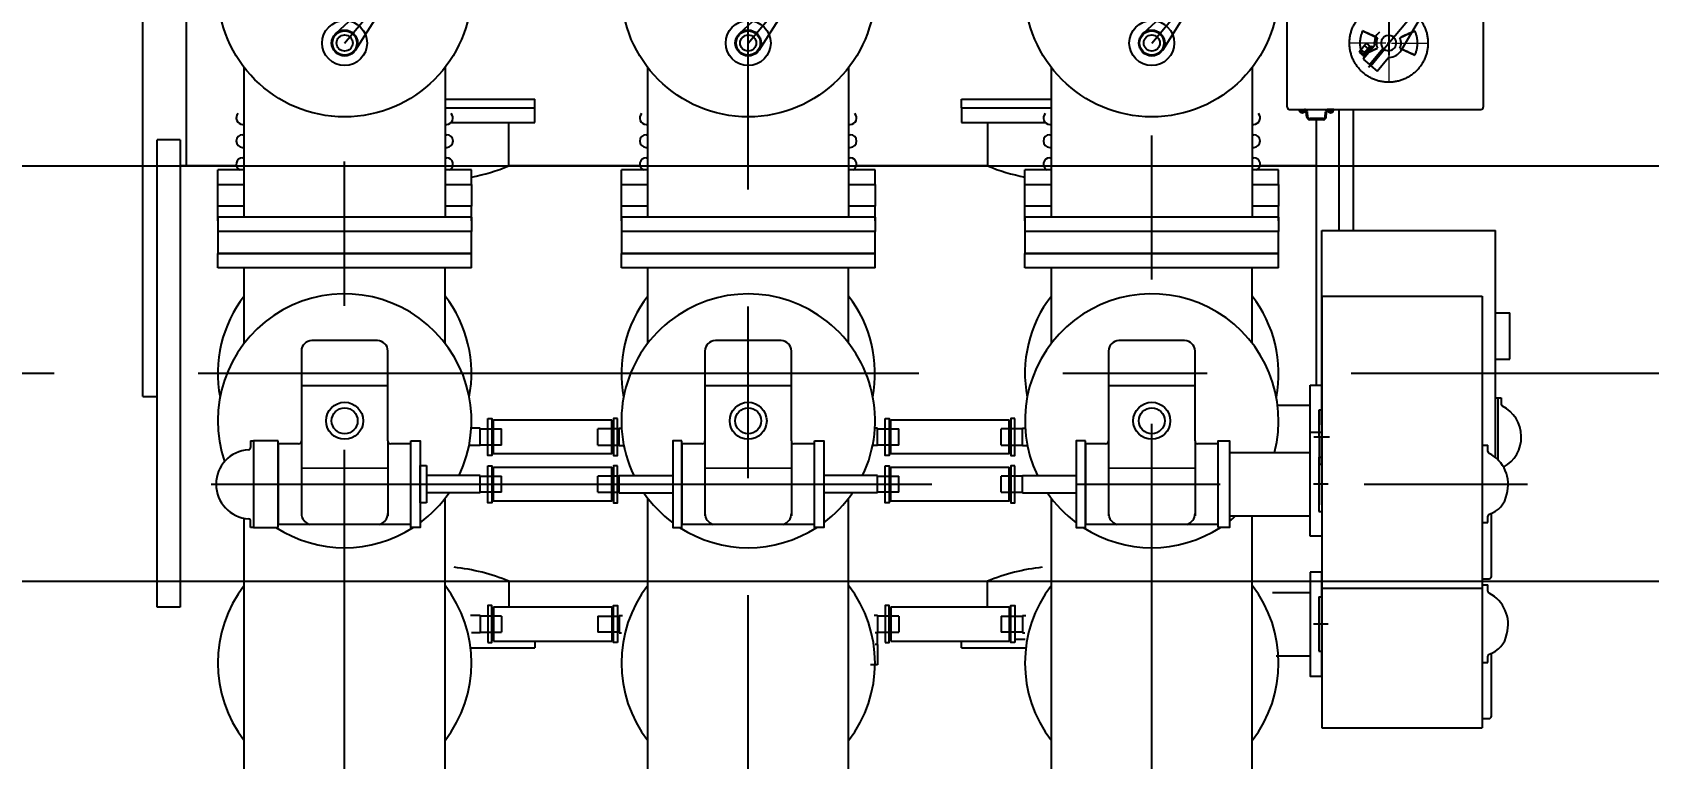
# Model space of a CAD drawing. Extents: x -61205 to 26665, y -81742 to 98141.
# Drawn here: x -12901 to -10097, y 64660 to 65919 of the extents above; entities that cross this region are included whole.
import ezdxf

# ---------------------------------------------------------------- set-up
doc = ezdxf.new("R2010")
doc.units = 0
doc.header["$LTSCALE"] = 1000
doc.header["$MEASUREMENT"] = 0
for name, pattern in [('AM_ISO02W050x2', [3.75, 3, -0.75]), ('CENTER2', [1.125, 0.75, -0.125, 0.125, -0.125]), ('F', [0.75, 0.5, -0.25]), ('G', [2, 1.25, -0.25, 0.25, -0.25])]:
    doc.linetypes.add(name, pattern=pattern)
doc.layers.get('0').update_dxf_attribs({"linetype": 'CONTINUOUS'})
doc.layers.get('DEFPOINTS').update_dxf_attribs({"linetype": 'CONTINUOUS'})
for name, color, linetype in [('01', 7, 'CONTINUOUS'), ('02', 1, 'CONTINUOUS'), ('04', 2, 'F'), ('05', 4, 'G'), ('09', 3, 'CONTINUOUS')]:
    doc.layers.add(name, color=color, linetype=linetype)
doc.layers.add('AM_0N', color=7, linetype='CONTINUOUS', lineweight=50)
doc.styles.add('intecad', font='geditxt.shx', dxfattribs={"width": 0.667, "bigfont": 'hzfs_1.shx'})
doc.dimstyles.new('INTE$0', dxfattribs={"dimscale": 100, "dimtxt": 3.5, "dimasz": 3, "dimexe": 2, "dimexo": 0, "dimgap": 1, "dimtad": 1, "dimdsep": 46, "dimtxsty": 'intecad', "dimcen": 0, "dimclrd": 7, "dimclre": 7, "dimclrt": 6, "dimadec": 0, "dimazin": 2, "dimtp": 0.1, "dimtm": 0.1, "dimtfac": 0.71, "dimtix": 1, "dimtmove": 0, "dimatfit": 3, "dimfxl": 1, "dimlwd": -1, "dimlwe": -1, "dimarcsym": 0})

# ---------------------------------------------------------------- blocks, each defined once
blk = doc.blocks.new('*D224')
at = {"layer": '09', "color": 7, "transparency": 16777216}
for p, q in [((-8659, 64784.4), (-8659, 62629.4)), ((-11659, 63586.4), (-11659, 62629.4)), ((-11359, 62829.4), (-8959, 62829.4))]:
    blk.add_line(p, q, dxfattribs=at)
for points in [[(-11359, 62879.4), (-11359, 62779.4), (-11659, 62829.4)], [(-8959, 62879.4), (-8959, 62779.4), (-8659, 62829.4)]]:
    blk.add_solid(points, dxfattribs=at)
at = {"layer": 'DEFPOINTS', "color": 0, "transparency": 16777216}
for p in [(-8659, 64784.4, 0), (-11659, 63586.4, 0), (-8659, 62829.4)]:
    blk.add_point(p, dxfattribs=at)
at = {"layer": '09', "color": 6, "transparency": 16777216, "insert": (-10159, 63104.4), "char_height": 350, "attachment_point": 5, "style": 'intecad'}
blk.add_mtext('3000', dxfattribs=at)
blk = doc.blocks.new('户内高位接地开关俯视图')
at = {"layer": '01'}
for p, q in [((-1000, 480), (-1000, 920)), ((-975, 920), (-1000, 920)), ((-975, 480), (-975, 920)), ((-25, 920), (0, 920)), ((-25, 480), (-25, 920)), ((0, 480), (0, 920)), ((-975, 874.2), (-458.9, 874.2)), ((-155.6, 874.2), (-25, 874.2)), ((-475, 858), (-475, 863)), ((-475, 863), (-463.9, 863)), ((-325, 858), (-475, 858)), ((-475, 858), (-475, 815)), ((-325, 858), (-475, 858)), ((-325, 863), (-336.1, 863)), ((-325, 863), (-325, 858)), ((-325, 815), (-325, 858)), ((-475, 815), (-325, 815)), ((-330, 815), (-470, 815)), ((-470, 585), (-470, 815)), ((-330, 780), (-330, 815)), ((-400, 775), (-455, 775)), ((-325.4, 775), (-400, 775)), ((-371.8, 775), (-372, 625)), ((-169, 775), (-325, 775)), ((-229, 775), (-229, 625)), ((-151, 643), (-151, 757)), ((-400, 625), (-455, 625)), ((-325.4, 625), (-400, 625)), ((-330, 585), (-330, 620)), ((-325, 625), (-169, 625)), ((-474.5, 585), (-330, 585)), ((-432.5, 558), (-432.5, 569)), ((-432.5, 569), (-367.5, 569)), ((-367.5, 569), (-367.5, 558)), ((-367.5, 558), (-432.5, 558)), ((-415, 465), (-415, 558)), ((-385, 465), (-385, 558)), ((-975, 525.8), (-424.4, 525.8)), ((-155.6, 525.8), (-25, 525.8)), ((-975, 480), (-1000, 480)), ((-25, 480), (0, 480)), ((-415, 465), (-385, 465)), ((-414, 465), (-386, 465)), ((-414, 428), (-414, 465)), ((-386, 465), (-386, 428)), ((-429.5, 441.5), (-370.5, 441.5)), ((-429.5, 236.5), (-429.5, 441.5)), ((-428.5, 444.5), (-428.5, 441.5)), ((-414, 428), (-386, 428)), ((-371.5, 441.5), (-371.5, 444.5)), ((-370.5, 441.5), (-370.5, 236.5)), ((-414, 261), (-386, 261)), ((-414, 261), (-414, 224)), ((-386, 224), (-386, 261)), ((-429.5, 236.5), (-370.5, 236.5)), ((-428.5, 233.5), (-428.5, 236.5)), ((-371.5, 236.5), (-371.5, 233.5)), ((-975, 220), (-1000, 220)), ((-1000, -220), (-1000, 220)), ((-975, -220), (-975, 220)), ((-415, 224), (-385, 224)), ((-415, 224), (-415, 131)), ((-414, 224), (-386, 224)), ((-385, 224), (-385, 131)), ((-25, 220), (0, 220)), ((-25, -220), (-25, 220)), ((0, -220), (0, 220)), ((-975, 174.2), (-424.4, 174.2)), ((-155.6, 174.2), (-25, 174.2)), ((-470, -115), (-470, 115)), ((-330, 115), (-470, 115)), ((-330, 80), (-330, 115)), ((-400, 75), (-455, 75)), ((-325.4, 75), (-400, 75)), ((-371.8, 75), (-372, -75)), ((-169, 75), (-325, 75)), ((-229, 75), (-229, -75)), ((-151, -57), (-151, 57)), ((-400, -75), (-455, -75)), ((-325.4, -75), (-400, -75)), ((-330, -115), (-330, -80)), ((-325, -75), (-169, -75)), ((-474.5, -115), (-330, -115)), ((-415, -224), (-415, -131)), ((-385, -224), (-385, -131)), ((-975, -174.2), (-424.4, -174.2)), ((-155.6, -174.2), (-25, -174.2)), ((-975, -220), (-1000, -220)), ((-415, -224), (-385, -224)), ((-414, -261), (-414, -224)), ((-414, -224), (-386, -224)), ((-386, -224), (-386, -261)), ((-25, -220), (0, -220)), ((-429.5, -247.5), (-370.5, -247.5)), ((-429.5, -452.5), (-429.5, -247.5)), ((-428.5, -244.5), (-428.5, -247.5)), ((-371.5, -247.5), (-371.5, -244.5)), ((-370.5, -247.5), (-370.5, -452.5)), ((-414, -261), (-386, -261)), ((-414, -439), (-414, -476)), ((-414, -439), (-386, -439)), ((-386, -476), (-386, -439)), ((-429.5, -452.5), (-370.5, -452.5)), ((-428.5, -455.5), (-428.5, -452.5)), ((-415, -476), (-415, -569)), ((-415, -476), (-385, -476)), ((-414, -476), (-386, -476)), ((-385, -476), (-385, -569)), ((-371.5, -452.5), (-371.5, -455.5)), ((-1000, -920), (-1000, -480)), ((-975, -480), (-1000, -480)), ((-975, -920), (-975, -480)), ((-25, -920), (-25, -480)), ((-25, -480), (0, -480)), ((0, -920), (0, -480)), ((-975, -525.8), (-424.4, -525.8)), ((-155.6, -525.8), (-25, -525.8)), ((-330, -585), (-470, -585)), ((-470, -815), (-470, -585)), ((-330, -620), (-330, -585)), ((-400, -625), (-455, -625)), ((-325.4, -625), (-400, -625)), ((-371.8, -625), (-372, -775)), ((-169, -625), (-325, -625)), ((-229, -625), (-229, -775)), ((-151, -757), (-151, -643)), ((-400, -775), (-455, -775)), ((-325.4, -775), (-400, -775)), ((-330, -815), (-330, -780)), ((-325, -775), (-169, -775)), ((-474.5, -815), (-330, -815)), ((-455, -835), (-455, -975)), ((-345, -835), (-345, -975)), ((-975, -874.2), (-455, -874.2)), ((-155.6, -874.2), (-25, -874.2)), ((-975, -920), (-1000, -920)), ((-25, -920), (0, -920)), ((-74.1, -1273), (-580.1, -1273)), ((-556.9, -1273), (-563.9, -1273)), ((-563.9, -1273), (-563.9, -1285)), ((-563.9, -1273), (-563.9, -1285)), ((-559.9, -1289), (-450.7, -1289)), ((-480.4, -1273), (-556.9, -1273)), ((-466.5, -1273.1), (-466.5, -1283.1)), ((-466.5, -1283.1), (-455.6, -1283.1)), ((-343, -1283.1), (-332.1, -1283.1)), ((-332.1, -1273.1), (-332.1, -1283.1))]:
    blk.add_line(p, q, dxfattribs=at)
at = {"layer": '01', "ltscale": 10}
for p, q in [((-580.1, -995), (-580.1, -1273)), ((-74.1, -995), (-580.1, -995)), ((-353.1, -990), (-447.1, -990)), ((-447.1, -990), (-447.1, -995)), ((-353.1, -990), (-353.1, -995)), ((-74.1, -995), (-74.1, -1273)), ((-74.1, -995), (-74.1, -1273))]:
    blk.add_line(p, q, dxfattribs=at)
at = {"layer": '01'}
for points in [[(-325, 585), (-325, 569), (-475, 569), (-475, 585)], [(-368, 451.5), (-368, 444.5), (-432, 444.5), (-432, 451.5)], [(-368, 226.5), (-368, 233.5), (-432, 233.5), (-432, 226.5)], [(-325, 115), (-325, 131), (-475, 131), (-475, 115)], [(-325, -115), (-325, -131), (-475, -131), (-475, -115)], [(-368, -237.5), (-368, -244.5), (-432, -244.5), (-432, -237.5)], [(-368, -462.5), (-368, -455.5), (-432, -455.5), (-432, -462.5)], [(-325, -585), (-325, -569), (-475, -569), (-475, -585)], [(-475, -815), (-325, -815), (-325, -835), (-475, -835)], [(-490, -975), (-310, -975), (-310, -995), (-490, -995)]]:
    blk.add_lwpolyline(points, close=True, dxfattribs=at)
for centre, radius in [((-290, 700), 32.1), ((-290, 700), 22.5), ((-290, 0), 32.1), ((-290, 0), 22.5), ((-290, -700), 32.1), ((-290, -700), 22.5)]:
    blk.add_circle(centre, radius, dxfattribs=at)
for centre, radius, start, end in [((-710, 700), 220, 52.3557, 127.6443), ((-400, 863), 60, 3.5833, 176.4167), ((-290, 700), 220, 244.417, 108.7437), ((-463.9, 867), 4, 270, 356.4167), ((-336.1, 867), 4, 183.5833, 270), ((-290, 700), 220, 147.2362, 212.7638), ((-450.5, 755), 20, 90, 163.8726), ((-325, 780), 5, 180, 270), ((-169, 757), 18, 0, 90), ((-450.5, 645), 20, 196.1274, 270), ((-325, 620), 5, 90, 180), ((-169, 643), 18, 270, 0), ((-290, 700), 220, 216.545, 235.3765), ((-710, 700), 220, 232.3557, 307.6443), ((-710, 0), 220, 52.3557, 127.6443), ((-290, 0), 220, 244.417, 115.583), ((-290, 0), 220, 124.6235, 143.455), ((-290, 0), 220, 147.2362, 212.7638), ((-450.5, 55), 20, 90, 163.8726), ((-325, 80), 5, 180, 270), ((-169, 57), 18, 0, 90), ((-450.5, -55), 20, 196.1274, 270), ((-325, -80), 5, 90, 180), ((-169, -57), 18, 270, 0), ((-290, 0), 220, 216.545, 235.3765), ((-710, 0), 220, 232.3557, 307.6443), ((-710, -700), 220, 52.3557, 127.6443), ((-290, -700), 220, 255.5225, 115.583), ((-290, -700), 220, 124.6235, 143.455), ((-290, -700), 220, 147.2362, 212.7638), ((-450.5, -645), 20, 90, 163.8726), ((-325, -620), 5, 180, 270), ((-169, -643), 18, 0, 90), ((-450.5, -755), 20, 196.1274, 270), ((-325, -780), 5, 90, 180), ((-169, -757), 18, 270, 0), ((-290, -700), 220, 217.8529, 221.4096), ((-710, -700), 220, 232.3557, 307.6443), ((-559.9, -1285), 4, 180, 270), ((-455.6, -1287.1), 4, 26.9444, 90), ((-410.8, -1273.1), 43, 196.4381, 261.6634), ((-400.1, -1258.1), 60, 253.5961, 333.0556), ((-343, -1287.1), 4, 90, 153.0556)]:
    blk.add_arc(centre, radius, start, end, dxfattribs=at)
at = {"layer": '05'}
blk.add_line((-400, 931.4), (-400, -1351.5), dxfattribs=at)
at = {"layer": '05', "linetype": 'CENTER2', "lineweight": -3}
blk.add_line((-400.1, -1006), (-400.1, -980.5), dxfattribs=at)
at = {"layer": 'DEFPOINTS', "linetype": 'ByBlock'}
for p in [(-347, 585), (-347, 585), (-347, -115), (-347, -115), (-347, -815), (-347, -815)]:
    blk.add_point(p, dxfattribs=at)
blk = doc.blocks.new('隔离接地组合式俯视图')
at = {"color": 0, "linetype": 'Continuous', "lineweight": 0}
for q in [(-1087.5, -1111), (-1085, -1108.5), (-1085, -1113.5), (-1082.5, -1111)]:
    blk.add_line((-1085, -1111), q, dxfattribs=at)
at = {"layer": '01'}
for p, q in [((-1450, 920), (-1450, 480)), ((-1412, 920), (-1450, 920)), ((-1387, 920), (-1412, 920)), ((-1412, 480), (-1412, 920)), ((-1387, 480), (-1387, 920)), ((-1387, 874.2), (-1127.4, 874.2)), ((-1021.4, 664.1), (-1068.4, 715.2)), ((-1097.1, 681), (-1038.7, 643.6)), ((-1127.4, 525.8), (-1387, 525.8)), ((-1450, 480), (-1412, 480)), ((-1387, 480), (-1412, 480)), ((-1412, 220), (-1450, 220)), ((-1450, 220), (-1450, -220)), ((-1412, -220), (-1412, 220)), ((-1387, 220), (-1412, 220)), ((-1387, -220), (-1387, 220)), ((-1387, 174.2), (-1127.4, 174.2)), ((-1021.4, -35.9), (-1068.4, 15.2)), ((-1097.1, -19), (-1038.7, -56.4)), ((-1127.4, -174.2), (-1387, -174.2)), ((-1450, -220), (-1412, -220)), ((-1387, -220), (-1412, -220)), ((-1412, -480), (-1450, -480)), ((-1450, -480), (-1450, -920)), ((-1387, -480), (-1412, -480)), ((-1412, -920), (-1412, -480)), ((-1387, -920), (-1387, -480)), ((-1387, -525.8), (-1127.4, -525.8)), ((-1021.4, -735.9), (-1068.4, -684.8)), ((-1097.1, -719), (-1038.7, -756.4)), ((-1127.4, -874.2), (-1387, -874.2)), ((-1450, -920), (-1412, -920)), ((-1387, -920), (-1412, -920)), ((-1200, -939), (-1200, -1271)), ((-1196, -935), (-752, -935)), ((-1218, -997.6), (-1218, -973.9)), ((-1216, -997.6), (-1216, -973.9)), ((-1213.4, -968.9), (-1204.7, -968.1)), ((-1213.2, -970.9), (-1204.6, -970.1)), ((-1204.5, -956.7), (-1202.8, -956.7)), ((-1204.5, -964.7), (-1202.8, -964.7)), ((-1202.8, -956.2), (-1202, -956.2)), ((-1202.8, -965.2), (-1202.8, -956.2)), ((-1202, -965.2), (-1202.8, -965.2)), ((-1202, -955.7), (-1200, -955.7)), ((-1202, -955.7), (-1202, -965.1)), ((-1202, -955.7), (-1202, -965.1)), ((-1202, -962.7), (-1202, -965.2)), ((-1200, -955.7), (-1200, -965.1)), ((-1213.4, -1002.6), (-1204.7, -1003.3)), ((-1213.2, -1000.6), (-1204.6, -1001.3)), ((-1204.5, -1006.7), (-1202.8, -1006.7)), ((-1202, -1006.2), (-1202.8, -1006.2)), ((-1202.8, -1006.2), (-1202.8, -1015.2)), ((-1202, -1008.7), (-1202, -1006.2)), ((-1202, -1015.7), (-1202, -1006.3)), ((-1200, -1015.7), (-1200, -1006.3)), ((-1204.5, -1014.7), (-1202.8, -1014.7)), ((-1202.8, -1015.2), (-1202, -1015.2)), ((-1202, -1015.7), (-1200, -1015.7)), ((-1100.7, -1059.8), (-1107.6, -1067.9)), ((-1096.5, -1063.3), (-1101.3, -1069.1)), ((-1085.4, -1072.6), (-1100.7, -1059.8)), ((-1124.3, -1080), (-1133.6, -1091.1)), ((-1133.6, -1091.1), (-1110.9, -1110.2)), ((-1124.3, -1080), (-1095.9, -1103.8)), ((-1113, -1066.6), (-1122.3, -1077.7)), ((-1122.3, -1077.7), (-1094, -1101.5)), ((-1090.3, -1085.7), (-1113, -1066.6)), ((-1109.1, -1066.6), (-1110.7, -1068.5)), ((-1090.7, -1082), (-1109.1, -1066.6)), ((-1105.6, -1065.5), (-1090.3, -1078.4)), ((-1089.8, -1069), (-1094.6, -1074.7)), ((-1092.3, -1080.8), (-1085.4, -1072.6)), ((-1092.3, -1084), (-1090.7, -1082)), ((-1097.7, -1132.5), (-1038.2, -1167.6)), ((-752, -1275), (-1196, -1275))]:
    blk.add_line(p, q, dxfattribs=at)
for centre, radius in [((-993, 700), 220), ((-1085, 700), 39), ((-1085, 700), 21), ((-1085, 700), 14), ((-993, 0), 220), ((-1085, 0), 39), ((-1085, 0), 21), ((-1085, 0), 14), ((-993, -700), 220), ((-1085, -700), 39), ((-1085, -700), 21), ((-1085, -700), 14), ((-1075.8, -1118.7), 0.262)]:
    blk.add_circle(centre, radius, dxfattribs=at)
for centre, radius, start, end in [((-1196, -939), 4, 90, 180), ((-1213, -973.9), 5, 95, 180), ((-1213, -973.9), 3, 95, 180), ((-1199.4, -960.7), 6.5, 142.456, 217.544), ((-1205, -965.1), 3, 275, 0), ((-1205, -965.1), 5, 275, 0), ((-1204.5, -956.8), 0.1, 90.001, 142.456), ((-1204.5, -964.6), 0.1, 217.544, 269.999), ((-1213, -997.6), 5, 180, 265), ((-1213, -997.6), 3, 180, 265), ((-1199.4, -1010.7), 6.5, 142.456, 217.544), ((-1205, -1006.3), 3, 0, 85), ((-1205, -1006.3), 5, 0, 85), ((-1204.5, -1006.8), 0.1, 90.001, 142.456), ((-1204.5, -1014.6), 0.1, 217.544, 269.999), ((-1088.7, -1083.7), 2.5, 230, 277.7221), ((-1085, -1111), 25, 40.5443, 97.7221), ((-1112.5, -1112.1), 2.5, 2.2779, 50), ((-1112.5, -1112.1), 2.5, 2.2779, 50), ((-1085, -1111), 25, 182.2779, 239.4557), ((-1085, -1111), 13.1, 146.5349, 315.6972), ((-1085, -1111), 13.1, 4.7479, 133.3407), ((-1085, -1111), 13.1, 324.7365, 4.7479), ((-1085, -1111.4), 14.2, 319.8742, 323.3259), ((-1196, -1271), 4, 180, 270)]:
    blk.add_arc(centre, radius, start, end, dxfattribs=at)
for points, knots in [([(-1075.7, -1120.1), (-1075.4, -1120.3), (-1075, -1120.5), (-1074.4, -1120.6), (-1074.1, -1120.6)], [0.380817, 0.380817, 0.380817, 0.380817, 1.154568, 2.046757, 2.046757, 2.046757, 2.046757]), ([(-1074.3, -1118.5), (-1074.2, -1118.7), (-1073.8, -1119.1), (-1073.7, -1119.6), (-1073.6, -1119.9)], [0.432989, 0.432989, 0.432989, 0.432989, 1.154568, 2.046757, 2.046757, 2.046757, 2.046757])]:
    blk.add_open_spline(points, degree=3, knots=knots, dxfattribs=at)
at = {"layer": '02'}
for p, q in [((-1122.2, -1077.8), (-1122.2, -1077.6)), ((-1118.9, -1084.5), (-1118.9, -1084.5))]:
    blk.add_line(p, q, dxfattribs=at)
for centre in [(-1085, 700), (-1085, 0), (-1085, -700)]:
    blk.add_circle(centre, 22.5, dxfattribs=at)
at = {"layer": '04', "linetype": 'AM_ISO02W050x2'}
for p, q in [((-1205.9, -960.2), (-1204, -960.2)), ((-1205.9, -961.2), (-1204, -961.2)), ((-1205.5, -958.5), (-1203.5, -960.7)), ((-1205.5, -962.9), (-1203.5, -960.7)), ((-1204, -961.2), (-1204, -960.2)), ((-1205.5, -1008.5), (-1203.5, -1010.7)), ((-1205.9, -1010.2), (-1204, -1010.2)), ((-1205.9, -1011.2), (-1204, -1011.2)), ((-1205.5, -1012.9), (-1203.5, -1010.7)), ((-1204, -1010.2), (-1204, -1011.2))]:
    blk.add_line(p, q, dxfattribs=at)
at = {"layer": '04'}
for p, q in [((-1106.1, -1065.7), (-1094.1, -1091.5)), ((-1063.9, -1065.7), (-1075.9, -1091.5)), ((-1094.1, -1130.5), (-1106.1, -1156.3)), ((-1075.9, -1130.5), (-1063.9, -1156.3))]:
    blk.add_line(p, q, dxfattribs=at)
at = {"layer": '04', "flags": 128}
for points in [[(-1095.1, -1089.2), (-1096.8, -1085.7), (-1098.3, -1082.3), (-1099.9, -1079.1), (-1101.3, -1076), (-1102.6, -1073.1), (-1103.9, -1070.4), (-1105.1, -1067.9), (-1106.1, -1065.7)], [(-1074.9, -1089.2), (-1073.2, -1085.7), (-1071.6, -1082.3), (-1070.1, -1079.1), (-1068.7, -1076), (-1067.3, -1073.1), (-1066.1, -1070.4), (-1064.9, -1067.9), (-1063.9, -1065.7)], [(-1106.1, -1156.3), (-1105.1, -1154), (-1103.9, -1151.5), (-1102.6, -1148.8), (-1101.3, -1145.9), (-1099.9, -1142.8), (-1098.3, -1139.6), (-1096.8, -1136.2), (-1095.1, -1132.7)], [(-1063.9, -1156.3), (-1064.9, -1154), (-1066.1, -1151.5), (-1067.3, -1148.8), (-1068.7, -1145.9), (-1070.1, -1142.8), (-1071.6, -1139.6), (-1073.2, -1136.2), (-1074.9, -1132.7)]]:
    blk.add_lwpolyline(points, dxfattribs=at)
at = {"layer": '04'}
blk.add_circle((-1085, -1111), 68, dxfattribs=at)
for radius, start, end in [(50, 65, 115), (21.5, 65, 115), (21.5, 245, 295), (50, 245, 295)]:
    blk.add_arc((-1085, -1111), radius, start, end, dxfattribs=at)
at = {"layer": '05'}
for p, q in [((-1085, 700), (-975.4, 608)), ((-1085, 0), (-975.4, -92)), ((-1085, -700), (-975.4, -792)), ((-1085, -1111), (-1085, -1111))]:
    blk.add_line(p, q, dxfattribs=at)
at = {"layer": '05', "linetype": 'Continuous', "lineweight": 0}
for p, q in [((-1085, -1106), (-1085, -1043)), ((-1090, -1111), (-1153, -1111)), ((-1085, -1116), (-1085, -1179)), ((-1080, -1111), (-1017, -1111))]:
    blk.add_line(p, q, dxfattribs=at)
at = {"layer": '05', "ltscale": 2}
for p, q in [((-1126.9, -1075.8), (-1016.8, -1168.2)), ((-1047.1, -1111), (-1106.2, -1111))]:
    blk.add_line(p, q, dxfattribs=at)
at = {"layer": 'AM_0N'}
for p, q in [((-1202.8, -956.7), (-1202.8, -958.9)), ((-1202.8, -956.7), (-1202.8, -958.9)), ((-1202.8, -962.5), (-1202.8, -964.7)), ((-1202.8, -962.5), (-1202.8, -964.7)), ((-1202.8, -1008.9), (-1202.8, -1006.7)), ((-1202.8, -1008.9), (-1202.8, -1006.7)), ((-1202.8, -1014.7), (-1202.8, -1012.5)), ((-1202.8, -1014.7), (-1202.8, -1012.5))]:
    blk.add_line(p, q, dxfattribs=at)

msp = doc.modelspace()

# ---------------------------------------------------------------- linework, layer by layer
at = {"layer": '01', "ltscale": 0.8}
msp.add_line((-12708.954, 65287.665, -0.011), (-12708.954, 67921.665, -0.011), dxfattribs=at)
at = {"layer": '01'}
for p, q in [((-12633.954, 66067.665, -0.001), (-12633.954, 65687.665, -0.001)), ((-12184.754, 65803.103, -0.001), (-12028.954, 65803.103, -0.001)), ((-12028.954, 65788.103, -0.001), (-12028.954, 65803.103, -0.001)), ((-11288.954, 65788.103, -0.001), (-11288.954, 65803.103, -0.001)), ((-11288.954, 65803.103, -0.001), (-11133.154, 65803.103, -0.001)), ((-12184.754, 65788.103, -0.001), (-12028.954, 65788.103, -0.001)), ((-12028.954, 65763.103, -0.001), (-12028.954, 65788.103, -0.001)), ((-11288.954, 65788.103, -0.001), (-11288.954, 65763.103, -0.001)), ((-11288.954, 65788.103, -0.001), (-11133.154, 65788.103, -0.001)), ((-10633.954, 65575.665, -0.001), (-10633.954, 65785.679, -0.001)), ((-10608.954, 65575.665, -0.001), (-10608.954, 65785.679, -0.001)), ((-12535.954, 65759.665, -0.001), (-12533.154, 65759.665, -0.001)), ((-12184.754, 65759.665, -0.001), (-12181.954, 65759.665, -0.001)), ((-12173.966, 65763.103, -0.001), (-12028.954, 65763.103, -0.001)), ((-12073.954, 65687.665, -0.001), (-12073.954, 65763.103, -0.001)), ((-11835.954, 65759.665, -0.001), (-11833.154, 65759.665, -0.001)), ((-11484.754, 65759.665, -0.001), (-11481.954, 65759.665, -0.001)), ((-11288.954, 65763.103, -0.001), (-11143.943, 65763.103, -0.001)), ((-11243.954, 65763.103, -0.001), (-11243.954, 65687.665, -0.001)), ((-11135.954, 65759.665, -0.001), (-11133.154, 65759.665, -0.001)), ((-10784.754, 65759.665, -0.001), (-10781.954, 65759.665, -0.001)), ((-10673.954, 65767.679, -0.001), (-10673.954, 65307.665, -0.001)), ((-12643.954, 65732.665, -0.001), (-12683.954, 65732.665, -0.001)), ((-12683.954, 64922.665, -0.001), (-12683.954, 65732.665, -0.001)), ((-12643.954, 65732.665, -0.001), (-12643.954, 64922.665, -0.001)), ((-12535.954, 65741.665, -0.001), (-12533.154, 65741.665, -0.001)), ((-12535.954, 65719.665, -0.001), (-12533.154, 65719.665, -0.001)), ((-12184.754, 65741.665, -0.001), (-12181.954, 65741.665, -0.001)), ((-12184.754, 65719.665, -0.001), (-12181.954, 65719.665, -0.001)), ((-11835.954, 65741.665, -0.001), (-11833.154, 65741.665, -0.001)), ((-11835.954, 65719.665, -0.001), (-11833.154, 65719.665, -0.001)), ((-11484.754, 65741.665, -0.001), (-11481.954, 65741.665, -0.001)), ((-11484.754, 65719.665, -0.001), (-11481.954, 65719.665, -0.001)), ((-11135.954, 65741.665, -0.001), (-11133.154, 65741.665, -0.001)), ((-11135.954, 65719.665, -0.001), (-11133.154, 65719.665, -0.001)), ((-10784.754, 65741.665, -0.001), (-10781.954, 65741.665, -0.001)), ((-10784.754, 65719.665, -0.001), (-10781.954, 65719.665, -0.001)), ((-12535.954, 65701.665, -0.001), (-12533.154, 65701.665, -0.001)), ((-12184.754, 65701.665, -0.001), (-12181.954, 65701.665, -0.001)), ((-11835.954, 65701.665, -0.001), (-11833.154, 65701.665, -0.001)), ((-11484.754, 65701.665, -0.001), (-11481.954, 65701.665, -0.001)), ((-11135.954, 65701.665, -0.001), (-11133.154, 65701.665, -0.001)), ((-10784.754, 65701.665, -0.001), (-10781.954, 65701.665, -0.001)), ((-32554.954, 65687.665, -0.001), (-7608.954, 65687.665, -0.001)), ((-12545.752, 65687.665, -0.001), (-12643.954, 65687.665, -0.001)), ((-12533.154, 65680.665, -0.001), (-12578.954, 65680.665, -0.001)), ((-12578.954, 65655.665, -0.001), (-12578.954, 65680.665, -0.001)), ((-12540.537, 65680.665, -0.001), (-12542.24, 65680.665, -0.001)), ((-12138.954, 65680.665, -0.001), (-12184.754, 65680.665, -0.001)), ((-12138.954, 65655.665, -0.001), (-12138.954, 65680.665, -0.001)), ((-11845.752, 65687.665, -0.001), (-12073.954, 65687.665, -0.001)), ((-11833.154, 65680.665, -0.001), (-11878.954, 65680.665, -0.001)), ((-11878.954, 65655.665, -0.001), (-11878.954, 65680.665, -0.001)), ((-11840.537, 65680.665, -0.001), (-11842.24, 65680.665, -0.001)), ((-11438.954, 65680.665, -0.001), (-11484.754, 65680.665, -0.001)), ((-11243.954, 65687.665, -0.001), (-11472.156, 65687.665, -0.001)), ((-11438.954, 65655.665, -0.001), (-11438.954, 65680.665, -0.001)), ((-11133.154, 65680.665, -0.001), (-11178.954, 65680.665, -0.001)), ((-11178.954, 65655.665, -0.001), (-11178.954, 65680.665, -0.001)), ((-11140.537, 65680.665, -0.001), (-11142.24, 65680.665, -0.001)), ((-10738.954, 65680.665, -0.001), (-10784.754, 65680.665, -0.001)), ((-10673.954, 65687.664, -0.001), (-10772.156, 65687.665, -0.001)), ((-10738.954, 65655.665, -0.001), (-10738.954, 65680.665, -0.001)), ((-12578.954, 65655.665, -0.001), (-12533.154, 65655.665, -0.001)), ((-12578.954, 65617.665, -0.001), (-12578.954, 65655.665, -0.001)), ((-12578.954, 65655.665, -0.001), (-12533.154, 65655.665, -0.001)), ((-12184.754, 65655.665, -0.001), (-12138.954, 65655.665, -0.001)), ((-12184.754, 65655.665, -0.001), (-12138.954, 65655.665, -0.001)), ((-12138.954, 65655.665, -0.001), (-12138.954, 65617.665, -0.001)), ((-11878.954, 65617.665, -0.001), (-11878.954, 65655.665, -0.001)), ((-11878.954, 65655.665, -0.001), (-11833.154, 65655.665, -0.001)), ((-11878.954, 65655.665, -0.001), (-11833.154, 65655.665, -0.001)), ((-11484.754, 65655.665, -0.001), (-11438.954, 65655.665, -0.001)), ((-11484.754, 65655.665, -0.001), (-11438.954, 65655.665, -0.001)), ((-11438.954, 65655.665, -0.001), (-11438.954, 65617.665, -0.001)), ((-11178.954, 65617.665, -0.001), (-11178.954, 65655.665, -0.001)), ((-11178.954, 65655.665, -0.001), (-11133.154, 65655.665, -0.001)), ((-11178.954, 65655.665, -0.001), (-11133.154, 65655.665, -0.001)), ((-10784.754, 65655.665, -0.001), (-10738.954, 65655.665, -0.001)), ((-10784.754, 65655.665, -0.001), (-10738.954, 65655.665, -0.001)), ((-10738.954, 65655.665, -0.001), (-10738.954, 65617.665, -0.001)), ((-12533.154, 65617.665, -0.001), (-12578.954, 65617.665, -0.001)), ((-12578.954, 65592.665, -0.001), (-12578.954, 65617.665, -0.001)), ((-12138.954, 65617.665, -0.001), (-12184.754, 65617.665, -0.001)), ((-12138.954, 65592.665, -0.001), (-12138.954, 65617.665, -0.001)), ((-11833.154, 65617.665, -0.001), (-11878.954, 65617.665, -0.001)), ((-11878.954, 65592.665, -0.001), (-11878.954, 65617.665, -0.001)), ((-11438.954, 65617.665, -0.001), (-11484.754, 65617.665, -0.001)), ((-11438.954, 65592.665, -0.001), (-11438.954, 65617.665, -0.001)), ((-11133.154, 65617.665, -0.001), (-11178.954, 65617.665, -0.001)), ((-11178.954, 65592.665, -0.001), (-11178.954, 65617.665, -0.001)), ((-10738.954, 65617.665, -0.001), (-10784.754, 65617.665, -0.001)), ((-10738.954, 65592.665, -0.001), (-10738.954, 65617.665, -0.001)), ((-10663.954, 65575.665, -0.001), (-10362.954, 65575.665, -0.001)), ((-10663.954, 65099.665, -0.001), (-10663.954, 65575.665, -0.001)), ((-10362.954, 65182.112, -0.001), (-10362.954, 65575.665, -0.001)), ((-10362.954, 65432.665, -0.001), (-10337.905, 65432.665, -0.001)), ((-10337.905, 65352.665, -0.001), (-10337.905, 65432.665, -0.001)), ((-10362.954, 65352.665, -0.001), (-10337.905, 65352.665, -0.001)), ((-10683.954, 65130.665, -0.001), (-10683.954, 65307.665, -0.001)), ((-10683.954, 65307.665, -0.001), (-10663.954, 65307.665, -0.001)), ((-12708.954, 65287.665, -0.001), (-12683.954, 65287.665, -0.001)), ((-10740.617, 65272.665, -0.001), (-10683.954, 65272.665, -0.001)), ((-10362.954, 65285.665, -0.001), (-10352.954, 65285.665, -0.001)), ((-10357.954, 65177.541, -0.001), (-10357.954, 65285.665, -0.001)), ((-10352.954, 65285.665, -0.001), (-10352.954, 65274.718, -0.001)), ((-12100.454, 65246.165, -0.001), (-12103.454, 65246.165, -0.001)), ((-12100.454, 65188.165, -0.001), (-12100.454, 65247.165, -0.001)), ((-12100.454, 65247.165, -0.001), (-11895.454, 65247.165, -0.001)), ((-11895.454, 65188.165, -0.001), (-11895.454, 65247.165, -0.001)), ((-11895.454, 65246.165, -0.001), (-11892.454, 65246.165, -0.001)), ((-11411.454, 65246.165, -0.001), (-11414.454, 65246.165, -0.001)), ((-11411.454, 65188.165, -0.001), (-11411.454, 65247.165, -0.001)), ((-11411.454, 65247.165, -0.001), (-11206.454, 65247.165, -0.001)), ((-11206.454, 65188.165, -0.001), (-11206.454, 65247.165, -0.001)), ((-11206.454, 65246.165, -0.001), (-11203.454, 65246.165, -0.001)), ((-10668.454, 65264.665, -0.001), (-10663.954, 65264.665, -0.001)), ((-10668.454, 65217.665, -0.001), (-10668.454, 65264.665, -0.001)), ((-10668.454, 65264.665, -0.001), (-10668.454, 65238.665, -0.001)), ((-10663.954, 65264.665, -0.001), (-10663.954, 65265.165, -0.001)), ((-12123.954, 65232.665, -0.001), (-12139.338, 65232.665, -0.001)), ((-12123.954, 65202.665, -0.001), (-12123.954, 65232.665, -0.001)), ((-12123.954, 65203.665, -0.001), (-12123.954, 65231.665, -0.001)), ((-12123.954, 65231.665, -0.001), (-12086.954, 65231.665, -0.001)), ((-12086.954, 65203.665, -0.001), (-12086.954, 65231.665, -0.001)), ((-11882.954, 65231.665, -0.001), (-11919.954, 65231.665, -0.001)), ((-11919.954, 65203.665, -0.001), (-11919.954, 65231.665, -0.001)), ((-11882.954, 65232.665, -0.001), (-11878.57, 65232.665, -0.001)), ((-11882.954, 65202.665, -0.001), (-11882.954, 65232.665, -0.001)), ((-11882.954, 65203.665, -0.001), (-11882.954, 65231.665, -0.001)), ((-11434.954, 65232.665, -0.001), (-11439.338, 65232.665, -0.001)), ((-11434.954, 65202.665, -0.001), (-11434.954, 65232.665, -0.001)), ((-11434.954, 65231.665, -0.001), (-11397.954, 65231.665, -0.001)), ((-11434.954, 65203.665, -0.001), (-11434.954, 65231.665, -0.001)), ((-11397.954, 65203.665, -0.001), (-11397.954, 65231.665, -0.001)), ((-11219.954, 65203.665, -0.001), (-11219.954, 65231.665, -0.001)), ((-11182.954, 65231.665, -0.001), (-11219.954, 65231.665, -0.001)), ((-11182.954, 65202.665, -0.001), (-11182.954, 65232.665, -0.001)), ((-11182.954, 65232.665, -0.001), (-11178.57, 65232.665, -0.001)), ((-11182.954, 65203.665, -0.001), (-11182.954, 65231.665, -0.001)), ((-10668.454, 65217.665, -0.001), (-10668.454, 65170.665, -0.001)), ((-12123.954, 65202.665, -0.001), (-12143.197, 65202.665, -0.001)), ((-12086.954, 65203.665, -0.001), (-12123.954, 65203.665, -0.001)), ((-12103.454, 65189.165, -0.001), (-12100.454, 65189.165, -0.001)), ((-11895.454, 65188.165, -0.001), (-12100.454, 65188.165, -0.001)), ((-11919.954, 65203.665, -0.001), (-11882.954, 65203.665, -0.001)), ((-11892.454, 65189.165, -0.001), (-11895.454, 65189.165, -0.001)), ((-11882.954, 65202.665, -0.001), (-11874.711, 65202.665, -0.001)), ((-11434.954, 65202.665, -0.001), (-11443.197, 65202.665, -0.001)), ((-11397.954, 65203.665, -0.001), (-11434.954, 65203.665, -0.001)), ((-11414.454, 65189.165, -0.001), (-11411.454, 65189.165, -0.001)), ((-11206.454, 65188.165, -0.001), (-11411.454, 65188.165, -0.001)), ((-11219.954, 65203.665, -0.001), (-11182.954, 65203.665, -0.001)), ((-11203.454, 65189.165, -0.001), (-11206.454, 65189.165, -0.001)), ((-11182.954, 65202.665, -0.001), (-11174.711, 65202.665, -0.001)), ((-10668.454, 65170.665, -0.001), (-10663.954, 65170.665, -0.001)), ((-10663.954, 65170.665, -0.001), (-10663.954, 65170.165, -0.001)), ((-10663.954, 65170.665, -0.001), (-10663.954, 65170.165, -0.001)), ((-10385.954, 65099.665, -0.001), (-10385.954, 64713.165, -0.001)), ((-32329.981, 64967.665, 0.006), (-7385.954, 64967.341, 0.002)), ((-12643.954, 64967.665, -0.001), (-12561.021, 64967.665, -0.001)), ((-12073.954, 64967.665, -0.001), (-12073.954, 64922.665, -0.001)), ((-12073.954, 64967.665, -0.001), (-11833.154, 64967.665, -0.001)), ((-11456.887, 64967.665, -0.001), (-11243.954, 64967.665, -0.001)), ((-11243.954, 64922.665, -0.001), (-11243.954, 64967.665, -0.001)), ((-10756.887, 64967.665, -0.001), (-10683.954, 64967.665, -0.001)), ((-10385.875, 64961.165, -0.001), (-10375.875, 64961.165, -0.001)), ((-10375.875, 64950.218, -0.001), (-10375.875, 64961.165, -0.001)), ((-10749.565, 64948.165, -0.001), (-10683.954, 64948.165, -0.001)), ((-12643.954, 64922.665, -0.001), (-12683.954, 64922.665, -0.001)), ((-12123.954, 64908.165, -0.001), (-12140.68, 64908.165, -0.001)), ((-12123.954, 64908.165, -0.001), (-12123.954, 64878.165, -0.001)), ((-12086.954, 64907.165, -0.001), (-12123.954, 64907.165, -0.001)), ((-12123.954, 64907.165, -0.001), (-12123.954, 64879.165, -0.001)), ((-12103.454, 64921.665, -0.001), (-12100.454, 64921.665, -0.001)), ((-12100.454, 64922.665, -0.001), (-12100.454, 64863.665, -0.001)), ((-11895.454, 64922.665, -0.001), (-12100.454, 64922.665, -0.001)), ((-12086.954, 64907.165, -0.001), (-12086.954, 64879.165, -0.001)), ((-11919.954, 64907.165, -0.001), (-11882.954, 64907.165, -0.001)), ((-11919.954, 64907.165, -0.001), (-11919.954, 64879.165, -0.001)), ((-11895.454, 64922.665, -0.001), (-11895.454, 64863.665, -0.001)), ((-11892.454, 64921.665, -0.001), (-11895.454, 64921.665, -0.001)), ((-11882.954, 64908.165, -0.001), (-11877.229, 64908.165, -0.001)), ((-11882.954, 64908.165, -0.001), (-11882.954, 64878.165, -0.001)), ((-11882.954, 64907.165, -0.001), (-11882.954, 64879.165, -0.001)), ((-11434.954, 64908.165, -0.001), (-11440.68, 64908.165, -0.001)), ((-11434.954, 64908.165, -0.001), (-11434.954, 64878.165, -0.001)), ((-11434.954, 64907.165, -0.001), (-11434.954, 64879.165, -0.001)), ((-11397.954, 64907.165, -0.001), (-11434.954, 64907.165, -0.001)), ((-11414.454, 64921.665, -0.001), (-11411.454, 64921.665, -0.001)), ((-11411.454, 64922.665, -0.001), (-11411.454, 64863.665, -0.001)), ((-11206.454, 64922.665, -0.001), (-11411.454, 64922.665, -0.001)), ((-11397.954, 64907.165, -0.001), (-11397.954, 64879.165, -0.001)), ((-11219.954, 64907.165, -0.001), (-11219.954, 64879.165, -0.001)), ((-11219.954, 64907.165, -0.001), (-11182.954, 64907.165, -0.001)), ((-11206.454, 64922.665, -0.001), (-11206.454, 64863.665, -0.001)), ((-11203.454, 64921.665, -0.001), (-11206.454, 64921.665, -0.001)), ((-11182.954, 64908.165, -0.001), (-11182.954, 64878.165, -0.001)), ((-11182.954, 64908.165, -0.001), (-11177.229, 64908.165, -0.001)), ((-11182.954, 64907.165, -0.001), (-11182.954, 64879.165, -0.001)), ((-12123.954, 64878.165, -0.001), (-12138.954, 64878.165, -0.001)), ((-12123.954, 64879.165, -0.001), (-12086.954, 64879.165, -0.001)), ((-11882.954, 64879.165, -0.001), (-11919.954, 64879.165, -0.001)), ((-11882.954, 64878.165, -0.001), (-11878.954, 64878.165, -0.001)), ((-11434.954, 64878.165, -0.001), (-11438.954, 64878.165, -0.001)), ((-11434.954, 64879.165, -0.001), (-11397.954, 64879.165, -0.001)), ((-11434.954, 64857.665, -0.001), (-11434.954, 64879.165, -0.001)), ((-11182.954, 64879.165, -0.001), (-11219.954, 64879.165, -0.001)), ((-11182.954, 64878.165, -0.001), (-11178.94, 64878.165, -0.001)), ((-12138.954, 64852.227, -0.001), (-12028.954, 64852.227, -0.001)), ((-12100.454, 64864.665, -0.001), (-12103.454, 64864.665, -0.001)), ((-12100.454, 64863.665, -0.001), (-11895.454, 64863.665, -0.001)), ((-12028.954, 64863.665, -0.001), (-12028.954, 64852.227, -0.001)), ((-11895.454, 64864.665, -0.001), (-11892.454, 64864.665, -0.001)), ((-11434.954, 64857.665, -0.001), (-11438.954, 64857.665, -0.001)), ((-11434.954, 64857.665, -0.001), (-11434.954, 64822.665, -0.001)), ((-11411.454, 64864.665, -0.001), (-11414.454, 64864.665, -0.001)), ((-11411.454, 64863.665, -0.001), (-11206.454, 64863.665, -0.001)), ((-11288.954, 64852.227, -0.001), (-11288.954, 64863.665, -0.001)), ((-11288.954, 64852.227, -0.001), (-11177.108, 64852.227, -0.001)), ((-11206.454, 64864.665, -0.001), (-11203.454, 64864.665, -0.001)), ((-11196.454, 64867.227, -0.001), (-11178.543, 64867.227, -0.001)), ((-11434.954, 64822.665, -0.001), (-11446.737, 64822.665, -0.001)), ((-10743.098, 64838.165, -0.001), (-10683.954, 64838.165, -0.001)), ((-10385.875, 64826.708, -0.001), (-10375.875, 64826.708, -0.001)), ((-10375.875, 64826.708, -0.001), (-10375.875, 64837.655, -0.001)), ((-10369.954, 64733.308, -0.001), (-10369.954, 64842.512, -0.001)), ((-10385.954, 64812.851, -0.001), (-10385.954, 64736.308, -0.001)), ((-10385.954, 64736.308, -0.001), (-10385.954, 64729.308, -0.001)), ((-10385.954, 64729.308, -0.001), (-10373.954, 64729.308, -0.001)), ((-10385.954, 64729.308, -0.001), (-10373.954, 64729.308, -0.001))]:
    msp.add_line(p, q, dxfattribs=at)
at = {"layer": '01', "ltscale": 10}
for p, q in [((-10663.954, 65099.665, -0.001), (-10663.954, 64713.165, -0.001)), ((-10668.954, 64940.165, -0.001), (-10663.954, 64940.165, -0.001)), ((-10668.954, 64940.165, -0.001), (-10668.954, 64846.165, -0.001)), ((-10668.954, 64846.165, -0.001), (-10663.954, 64846.165, -0.001)), ((-10663.954, 64713.165, -0.001), (-10385.954, 64713.165, -0.001))]:
    msp.add_line(p, q, dxfattribs=at)
at = {"layer": '01', "elevation": -0.001}
for points in [[(-12110.454, 65249.665), (-12103.454, 65249.665), (-12103.454, 65185.665), (-12110.454, 65185.665)], [(-11885.454, 65249.665), (-11892.454, 65249.665), (-11892.454, 65185.665), (-11885.454, 65185.665)], [(-11421.454, 65249.665), (-11414.454, 65249.665), (-11414.454, 65185.665), (-11421.454, 65185.665)], [(-11196.454, 65249.665), (-11203.454, 65249.665), (-11203.454, 65185.665), (-11196.454, 65185.665)], [(-10683.954, 64983.165), (-10683.954, 64803.165), (-10663.954, 64803.165), (-10663.954, 64983.165)], [(-12110.454, 64861.165), (-12103.454, 64861.165), (-12103.454, 64925.165), (-12110.454, 64925.165)], [(-11885.454, 64861.165), (-11892.454, 64861.165), (-11892.454, 64925.165), (-11885.454, 64925.165)], [(-11421.454, 64861.165), (-11414.454, 64861.165), (-11414.454, 64925.165), (-11421.454, 64925.165)], [(-11196.454, 64861.165), (-11203.454, 64861.165), (-11203.454, 64925.165), (-11196.454, 64925.165)]]:
    msp.add_lwpolyline(points, close=True, dxfattribs=at)
at = {"layer": '01'}
for centre, radius, start, end in [((-12535.954, 65770.665, -0.001), 11, 135.523579, 270), ((-12181.954, 65770.665, -0.001), 11, 270, 44.476421), ((-11835.954, 65770.665, -0.001), 11, 135.523579, 270), ((-11481.954, 65770.665, -0.001), 11, 270, 44.476421), ((-11135.954, 65770.665, -0.001), 11, 135.523579, 270), ((-10781.954, 65770.665, -0.001), 11, 270, 44.476421), ((-12535.954, 65730.665, -0.001), 11, 90, 270), ((-12181.954, 65730.665, -0.001), 11, 270, 90), ((-11835.954, 65730.665, -0.001), 11, 90, 270), ((-11481.954, 65730.665, -0.001), 11, 270, 90), ((-11135.954, 65730.665, -0.001), 11, 90, 270), ((-10781.954, 65730.665, -0.001), 11, 270, 90), ((-12535.954, 65690.665, -0.001), 11, 90, 245.380023), ((-12181.954, 65690.665, -0.001), 11, 294.619977, 90), ((-11835.954, 65690.665, -0.001), 11, 90, 245.380023), ((-11481.954, 65690.665, -0.001), 11, 294.619977, 90), ((-11135.954, 65690.665, -0.001), 11, 90, 245.380023), ((-10781.954, 65690.665, -0.001), 11, 294.619977, 90), ((-12208.954, 66021.394, -0.001), 360, 281.212271, 292.024313), ((-11108.954, 66021.394, -0.001), 360, 247.975687, 258.787729), ((-12358.954, 65327.665, -0.001), 220, 142.35575, 190.740646), ((-12358.954, 65327.665, -0.001), 220, 349.259354, 37.64425), ((-11658.954, 65327.665, -0.001), 220, 142.35575, 190.740646), ((-11658.954, 65327.665, -0.001), 220, 349.259354, 37.64425), ((-10958.954, 65327.665, -0.001), 220, 142.35575, 190.740646), ((-10958.954, 65327.665, -0.001), 220, 349.259354, 37.64425), ((-10348.954, 65274.718, -0.001), 4, 180, 243.055642), ((-10377.954, 65217.665, -0.001), 60, 299.16312, 63.055642), ((-12208.954, 64633.936, -0.001), 360, 67.975687, 83.6343), ((-11108.954, 64633.936, -0.001), 360, 96.3657, 112.024313), ((-10371.875, 64950.218, -0.001), 4, 180, 243.055642), ((-10400.875, 64893.165, -0.001), 60, 343.596106, 63.055642), ((-10385.852, 64882.454, -0.001), 42.99, 286.438076, 351.663353), ((-10371.875, 64837.655, -0.001), 4, 116.944358, 180), ((-10373.954, 64733.308, -0.001), 4, 270, 0)]:
    msp.add_arc(centre, radius, start, end, dxfattribs=at)
at = {"layer": '05'}
for p, q in [((-11658.954, 63693.591, -0.001), (-11658.954, 69486.106, -0.001)), ((-12358.954, 63945.112, -0.001), (-12358.954, 69294.477, -0.001)), ((-10958.954, 63990.496, -0.001), (-10958.954, 69259.222, -0.001)), ((-11658.954, 63646.442, -0.001), (-11658.954, 69180.699, -0.001)), ((-7362.954, 65327.665, -0.001), (-36077.653, 65327.665, -0.001)), ((-10677.695, 65217.665, -0.001), (-10650.745, 65217.665, -0.001))]:
    msp.add_line(p, q, dxfattribs=at)
at = {"layer": '05', "color": 1, "linetype": 'CENTER2', "lineweight": -3}
msp.add_line((-10652.917, 64893.165, -0.001), (-10678.423, 64893.165, -0.001), dxfattribs=at)

# ---------------------------------------------------------------- block references
at = {"layer": '01', "rotation": 90}
msp.add_blockref('户内高位接地开关俯视图', (-11658.954, 65535.665, -0.001), dxfattribs=at)
at = {"layer": '05', "rotation": 90}
msp.add_blockref('隔离接地组合式俯视图', (-11658.954, 66985.665, 0.005), dxfattribs=at)

# ---------------------------------------------------------------- dimensions: what is measured, and where the dimension line sits
at = {"layer": '09'}
dim = msp.add_linear_dim(base=(-8658.954, 62829.404, -0.001), p1=(-11658.954, 63586.442, 0.014), p2=(-8658.954, 64784.446, 0.014), dimstyle='INTE$0', dxfattribs=at)
dim.commit()
dim.dimension.update_dxf_attribs({"geometry": '*D224', "text_midpoint": (-10158.954, 63104.404, -0.001)})

doc.saveas('drawing.dxf')
